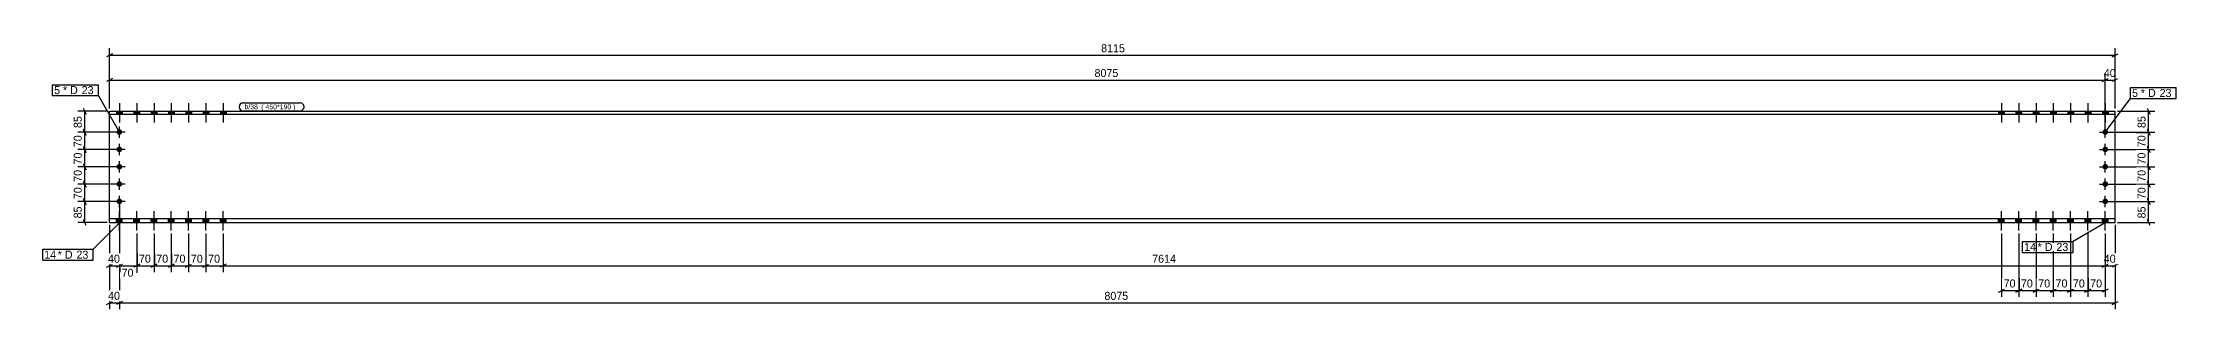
# Model space of a CAD drawing. Header units: millimetres. Extents: x 26 to 22458, y 32 to 1108.
# Drawn here: x 13825 to 22458, y 32 to 1108 of the extents above; entities that cross this region are included whole.
import ezdxf

# ---------------------------------------------------------------- set-up
doc = ezdxf.new("R2010")
doc.units = ezdxf.units.MM
doc.styles.add('Comic Sans MS', font='COMIC.TTF', dxfattribs={"height": 0.2})

msp = doc.modelspace()

# ---------------------------------------------------------------- hatches: boundary and pattern name
at = {"linetype": 'Continuous'}
for points in [[(14124.2, 818), (14147.2, 818), (14147.2, 832.6), (14124.2, 832.6)], [(14124.2, 818), (14147.2, 818), (14147.2, 832.6), (14124.2, 832.6)], [(14194.2, 818), (14217.2, 818), (14217.2, 832.6), (14194.2, 832.6)], [(14194.2, 818), (14217.2, 818), (14217.2, 832.6), (14194.2, 832.6)], [(14264.2, 818), (14287.2, 818), (14287.2, 832.6), (14264.2, 832.6)], [(14264.2, 818), (14287.2, 818), (14287.2, 832.6), (14264.2, 832.6)], [(14334.2, 818), (14357.2, 818), (14357.2, 832.6), (14334.2, 832.6)], [(14334.2, 818), (14357.2, 818), (14357.2, 832.6), (14334.2, 832.6)], [(14404.2, 818), (14427.2, 818), (14427.2, 832.6), (14404.2, 832.6)], [(14404.2, 818), (14427.2, 818), (14427.2, 832.6), (14404.2, 832.6)], [(14474.2, 818), (14497.2, 818), (14497.2, 832.6), (14474.2, 832.6)], [(14474.2, 818), (14497.2, 818), (14497.2, 832.6), (14474.2, 832.6)], [(14544.2, 818), (14567.2, 818), (14567.2, 832.6), (14544.2, 832.6)], [(14544.2, 818), (14567.2, 818), (14567.2, 832.6), (14544.2, 832.6)], [(21738.6, 818), (21761.6, 818), (21761.6, 832.6), (21738.6, 832.6)], [(21738.6, 818), (21761.6, 818), (21761.6, 832.6), (21738.6, 832.6)], [(21808.6, 818), (21831.6, 818), (21831.6, 832.6), (21808.6, 832.6)], [(21808.6, 818), (21831.6, 818), (21831.6, 832.6), (21808.6, 832.6)], [(21878.6, 818), (21901.6, 818), (21901.6, 832.6), (21878.6, 832.6)], [(21878.6, 818), (21901.6, 818), (21901.6, 832.6), (21878.6, 832.6)], [(21948.6, 818), (21971.6, 818), (21971.6, 832.6), (21948.6, 832.6)], [(21948.6, 818), (21971.6, 818), (21971.6, 832.6), (21948.6, 832.6)], [(22018.6, 818), (22041.6, 818), (22041.6, 832.6), (22018.6, 832.6)], [(22018.6, 818), (22041.6, 818), (22041.6, 832.6), (22018.6, 832.6)], [(22088.6, 818), (22111.6, 818), (22111.6, 832.6), (22088.6, 832.6)], [(22088.6, 818), (22111.6, 818), (22111.6, 832.6), (22088.6, 832.6)], [(22158.6, 818), (22181.6, 818), (22181.6, 832.6), (22158.6, 832.6)], [(22158.6, 818), (22181.6, 818), (22181.6, 832.6), (22158.6, 832.6)], [(14124.2, 747.6, -1), (14147.2, 747.6, -1)], [(22158.8, 747.6, -1), (22181.8, 747.6, -1)], [(14124.2, 677.6, -1), (14147.2, 677.6, -1)], [(14124.2, 607.6, -1), (14147.2, 607.6, -1)], [(22158.8, 677.6, -1), (22181.8, 677.6, -1)], [(22158.8, 607.6, -1), (22181.8, 607.6, -1)], [(14124.2, 537.6, -1), (14147.2, 537.6, -1)], [(22158.8, 537.6, -1), (22181.8, 537.6, -1)], [(14124.2, 467.6, -1), (14147.2, 467.6, -1)], [(22158.8, 467.6, -1), (22181.8, 467.6, -1)], [(14124.2, 382.6), (14147.2, 382.6), (14147.2, 397.2), (14124.2, 397.2)], [(14124.2, 382.6), (14147.2, 382.6), (14147.2, 397.2), (14124.2, 397.2)], [(14194.2, 382.6), (14217.2, 382.6), (14217.2, 397.2), (14194.2, 397.2)], [(14194.2, 382.6), (14217.2, 382.6), (14217.2, 397.2), (14194.2, 397.2)], [(14264.2, 382.6), (14287.2, 382.6), (14287.2, 397.2), (14264.2, 397.2)], [(14264.2, 382.6), (14287.2, 382.6), (14287.2, 397.2), (14264.2, 397.2)], [(14334.2, 382.6), (14357.2, 382.6), (14357.2, 397.2), (14334.2, 397.2)], [(14334.2, 382.6), (14357.2, 382.6), (14357.2, 397.2), (14334.2, 397.2)], [(14404.2, 382.6), (14427.2, 382.6), (14427.2, 397.2), (14404.2, 397.2)], [(14404.2, 382.6), (14427.2, 382.6), (14427.2, 397.2), (14404.2, 397.2)], [(14474.2, 382.6), (14497.2, 382.6), (14497.2, 397.2), (14474.2, 397.2)], [(14474.2, 382.6), (14497.2, 382.6), (14497.2, 397.2), (14474.2, 397.2)], [(14544.2, 382.6), (14567.2, 382.6), (14567.2, 397.2), (14544.2, 397.2)], [(14544.2, 382.6), (14567.2, 382.6), (14567.2, 397.2), (14544.2, 397.2)], [(21738.6, 382.6), (21761.6, 382.6), (21761.6, 397.2), (21738.6, 397.2)], [(21738.6, 382.6), (21761.6, 382.6), (21761.6, 397.2), (21738.6, 397.2)], [(21808.6, 382.6), (21831.6, 382.6), (21831.6, 397.2), (21808.6, 397.2)], [(21808.6, 382.6), (21831.6, 382.6), (21831.6, 397.2), (21808.6, 397.2)], [(21878.6, 382.6), (21901.6, 382.6), (21901.6, 397.2), (21878.6, 397.2)], [(21878.6, 382.6), (21901.6, 382.6), (21901.6, 397.2), (21878.6, 397.2)], [(21948.6, 382.6), (21971.6, 382.6), (21971.6, 397.2), (21948.6, 397.2)], [(21948.6, 382.6), (21971.6, 382.6), (21971.6, 397.2), (21948.6, 397.2)], [(22018.6, 382.6), (22041.6, 382.6), (22041.6, 397.2), (22018.6, 397.2)], [(22018.6, 382.6), (22041.6, 382.6), (22041.6, 397.2), (22018.6, 397.2)], [(22088.6, 382.6), (22111.6, 382.6), (22111.6, 397.2), (22088.6, 397.2)], [(22088.6, 382.6), (22111.6, 382.6), (22111.6, 397.2), (22088.6, 397.2)], [(22158.6, 382.6), (22181.6, 382.6), (22181.6, 397.2), (22158.6, 397.2)], [(22158.6, 382.6), (22181.6, 382.6), (22181.6, 397.2), (22158.6, 397.2)]]:
    msp.add_hatch(color=3, dxfattribs=at).paths.add_polyline_path(points)

# ---------------------------------------------------------------- linework, layer by layer
at = {"color": 8, "linetype": 'Continuous'}
for p, q in [((14107.7, 1063.6), (14083.7, 1051.6)), ((14095.7, 842.6), (14095.7, 1086)), ((14095.7, 1057.6), (22210.3, 1057.6)), ((22198.3, 1051.6), (22222.3, 1063.6)), ((14107.7, 963.6), (14083.7, 951.6)), ((14095.7, 842.6), (14095.7, 986)), ((22158.3, 951.6), (22182.3, 963.6)), ((22170.3, 757.6), (22170.3, 986)), ((22170.3, 957.6), (22210.3, 957.6)), ((22222.3, 963.6), (22198.3, 951.6)), ((22210.3, 842.6), (22210.3, 986)), ((14085.7, 832.6), (13967.3, 832.6)), ((13989.7, 844.6), (14001.7, 820.6)), ((13995.7, 747.6), (13995.7, 832.6)), ((22220.3, 832.6), (22371.3, 832.6)), ((22339.7, 844.6), (22351.7, 820.6)), ((14125.7, 747.6), (13967.3, 747.6)), ((14001.7, 735.6), (13989.7, 759.6)), ((22180.3, 747.6), (22371.3, 747.6)), ((22339.7, 759.6), (22351.7, 735.6)), ((22345.7, 677.6), (22345.7, 747.6)), ((14125.7, 677.6), (13967.3, 677.6)), ((14125.7, 607.6), (13967.3, 607.6)), ((14001.7, 665.6), (13989.7, 689.6)), ((14001.7, 595.6), (13989.7, 619.6)), ((22180.3, 677.6), (22371.3, 677.6)), ((22180.3, 607.6), (22371.3, 607.6)), ((22351.7, 665.6), (22339.7, 689.6)), ((22351.7, 595.6), (22339.7, 619.6)), ((14125.7, 537.6), (13967.3, 537.6)), ((14001.7, 525.6), (13989.7, 549.6)), ((22180.3, 537.6), (22371.3, 537.6)), ((22351.7, 525.6), (22339.7, 549.6)), ((14125.7, 467.6), (13967.3, 467.6)), ((14001.7, 455.6), (13989.7, 479.6)), ((14135.7, 457.6), (14135.7, 32)), ((14135.7, 457.6), (14135.7, 32)), ((14135.7, 457.6), (14135.7, 179.2)), ((22180.3, 467.6), (22371.3, 467.6)), ((22339.7, 479.6), (22351.7, 455.6)), ((22345.7, 382.6), (22345.7, 467.6)), ((14085.7, 382.6), (13967.3, 382.6)), ((14001.7, 370.6), (13989.7, 394.6)), ((14095.7, 372.6), (14095.7, 32)), ((22220.3, 382.6), (22371.3, 382.6)), ((22351.7, 370.6), (22339.7, 394.6)), ((14205.7, 337.9), (14205.7, 182)), ((14275.7, 337.9), (14275.7, 182)), ((14345.7, 337.9), (14345.7, 182)), ((14415.7, 337.9), (14415.7, 182)), ((14485.7, 337.9), (14485.7, 182)), ((14555.7, 337.9), (14555.7, 182)), ((14555.7, 337.9), (14555.7, 182)), ((21750.1, 337.9), (21750.1, 82)), ((21820.1, 337.9), (21820.1, 82)), ((21890.1, 337.9), (21890.1, 82)), ((21960.1, 337.9), (21960.1, 82)), ((22030.1, 337.9), (22030.1, 82)), ((22100.1, 337.9), (22100.1, 82)), ((22170.1, 337.9), (22170.1, 82)), ((14123.7, 201.6), (14147.7, 213.6)), ((14193.7, 201.6), (14217.7, 213.6)), ((14263.7, 201.6), (14287.7, 213.6)), ((14333.7, 201.6), (14357.7, 213.6)), ((14345.7, 207.6), (14415.7, 207.6)), ((14427.7, 213.6), (14403.7, 201.6)), ((14497.7, 213.6), (14473.7, 201.6)), ((14567.7, 213.6), (14543.7, 201.6)), ((14567.7, 213.6), (14543.7, 201.6)), ((22158.1, 201.6), (22182.1, 213.6)), ((22170.1, 207.6), (22210.3, 207.6)), ((22222.3, 213.6), (22198.3, 201.6)), ((21738.1, 101.6), (21762.1, 113.6)), ((21808.1, 101.6), (21832.1, 113.6)), ((21820.1, 107.6), (21890.1, 107.6)), ((21902.1, 113.6), (21878.1, 101.6)), ((21972.1, 113.6), (21948.1, 101.6)), ((22042.1, 113.6), (22018.1, 101.6)), ((22088.1, 101.6), (22112.1, 113.6)), ((22100.1, 107.6), (22170.1, 107.6)), ((22182.1, 113.6), (22158.1, 101.6)), ((14083.7, 51.6), (14107.7, 63.6)), ((14095.7, 57.6), (14135.7, 57.6)), ((14147.7, 63.6), (14123.7, 51.6)), ((14147.7, 63.6), (14123.7, 51.6)), ((14135.7, 57.6), (22210.3, 57.6)), ((22198.3, 51.6), (22222.3, 63.6))]:
    msp.add_line(p, q, dxfattribs=at)
at = {"color": 3, "linetype": 'Continuous'}
for p, q in [((14135.7, 864.8), (14135.7, 786.6)), ((14135.7, 864.8), (14135.7, 786.6)), ((14205.7, 864.8), (14205.7, 786.6)), ((14205.7, 864.8), (14205.7, 786.6)), ((14275.7, 864.8), (14275.7, 786.6)), ((14275.7, 864.8), (14275.7, 786.6)), ((14345.7, 864.8), (14345.7, 786.6)), ((14345.7, 864.8), (14345.7, 786.6)), ((14415.7, 864.8), (14415.7, 786.6)), ((14415.7, 864.8), (14415.7, 786.6)), ((14485.7, 864.8), (14485.7, 786.6)), ((14485.7, 864.8), (14485.7, 786.6)), ((14555.7, 864.8), (14555.7, 786.6)), ((14555.7, 864.8), (14555.7, 786.6)), ((21750.1, 864.8), (21750.1, 786.6)), ((21750.1, 864.8), (21750.1, 786.6)), ((21820.1, 864.8), (21820.1, 786.6)), ((21820.1, 864.8), (21820.1, 786.6)), ((21890.1, 864.8), (21890.1, 786.6)), ((21890.1, 864.8), (21890.1, 786.6)), ((21960.1, 864.8), (21960.1, 786.6)), ((21960.1, 864.8), (21960.1, 786.6)), ((22030.1, 864.8), (22030.1, 786.6)), ((22030.1, 864.8), (22030.1, 786.6)), ((22100.1, 864.8), (22100.1, 786.6)), ((22100.1, 864.8), (22100.1, 786.6)), ((22170.1, 864.8), (22170.1, 786.6)), ((22170.1, 864.8), (22170.1, 786.6)), ((14124.2, 832.6), (14124.2, 818)), ((14124.2, 832.6), (14124.2, 818)), ((14147.2, 832.6), (14147.2, 818)), ((14147.2, 832.6), (14147.2, 818)), ((14194.2, 832.6), (14194.2, 818)), ((14194.2, 832.6), (14194.2, 818)), ((14217.2, 832.6), (14217.2, 818)), ((14217.2, 832.6), (14217.2, 818)), ((14264.2, 832.6), (14264.2, 818)), ((14264.2, 832.6), (14264.2, 818)), ((14287.2, 832.6), (14287.2, 818)), ((14287.2, 832.6), (14287.2, 818)), ((14334.2, 832.6), (14334.2, 818)), ((14334.2, 832.6), (14334.2, 818)), ((14357.2, 832.6), (14357.2, 818)), ((14357.2, 832.6), (14357.2, 818)), ((14404.2, 832.6), (14404.2, 818)), ((14404.2, 832.6), (14404.2, 818)), ((14427.2, 832.6), (14427.2, 818)), ((14427.2, 832.6), (14427.2, 818)), ((14474.2, 832.6), (14474.2, 818)), ((14474.2, 832.6), (14474.2, 818)), ((14497.2, 832.6), (14497.2, 818)), ((14497.2, 832.6), (14497.2, 818)), ((14544.2, 832.6), (14544.2, 818)), ((14544.2, 832.6), (14544.2, 818)), ((14567.2, 832.6), (14567.2, 818)), ((14567.2, 832.6), (14567.2, 818)), ((21738.6, 832.6), (21738.6, 818)), ((21738.6, 832.6), (21738.6, 818)), ((21761.6, 832.6), (21761.6, 818)), ((21761.6, 832.6), (21761.6, 818)), ((21808.6, 832.6), (21808.6, 818)), ((21808.6, 832.6), (21808.6, 818)), ((21831.6, 832.6), (21831.6, 818)), ((21831.6, 832.6), (21831.6, 818)), ((21878.6, 832.6), (21878.6, 818)), ((21878.6, 832.6), (21878.6, 818)), ((21901.6, 832.6), (21901.6, 818)), ((21901.6, 832.6), (21901.6, 818)), ((21948.6, 832.6), (21948.6, 818)), ((21948.6, 832.6), (21948.6, 818)), ((21971.6, 832.6), (21971.6, 818)), ((21971.6, 832.6), (21971.6, 818)), ((22018.6, 832.6), (22018.6, 818)), ((22018.6, 832.6), (22018.6, 818)), ((22041.6, 832.6), (22041.6, 818)), ((22041.6, 832.6), (22041.6, 818)), ((22088.6, 832.6), (22088.6, 818)), ((22088.6, 832.6), (22088.6, 818)), ((22111.6, 832.6), (22111.6, 818)), ((22111.6, 832.6), (22111.6, 818)), ((22158.6, 832.6), (22158.6, 818)), ((22158.6, 832.6), (22158.6, 818)), ((22181.6, 832.6), (22181.6, 818)), ((22181.6, 832.6), (22181.6, 818)), ((14158.7, 747.6), (14112.7, 747.6)), ((14135.7, 724.6), (14135.7, 770.6)), ((14135.7, 654.6), (14135.7, 700.6)), ((22147.3, 747.6), (22193.3, 747.6)), ((22170.3, 724.6), (22170.3, 770.6)), ((22170.3, 654.6), (22170.3, 700.6)), ((14158.7, 677.6), (14112.7, 677.6)), ((14158.7, 607.6), (14112.7, 607.6)), ((14135.7, 584.6), (14135.7, 630.6)), ((22147.3, 677.6), (22193.3, 677.6)), ((22147.3, 607.6), (22193.3, 607.6)), ((22170.3, 584.6), (22170.3, 630.6)), ((14158.7, 537.6), (14112.7, 537.6)), ((14135.7, 514.6), (14135.7, 560.6)), ((22147.3, 537.6), (22193.3, 537.6)), ((22170.3, 514.6), (22170.3, 560.6)), ((14158.7, 467.6), (14112.7, 467.6)), ((14135.7, 444.6), (14135.7, 490.6)), ((22147.3, 467.6), (22193.3, 467.6)), ((22170.3, 444.6), (22170.3, 490.6)), ((14124.2, 382.6), (14124.2, 397.2)), ((14124.2, 382.6), (14124.2, 397.2)), ((14135.7, 350.4), (14135.7, 428.6)), ((14135.7, 350.4), (14135.7, 428.6)), ((14147.2, 382.6), (14147.2, 397.2)), ((14147.2, 382.6), (14147.2, 397.2)), ((14194.2, 382.6), (14194.2, 397.2)), ((14194.2, 382.6), (14194.2, 397.2)), ((14205.7, 350.4), (14205.7, 428.6)), ((14205.7, 350.4), (14205.7, 428.6)), ((14217.2, 382.6), (14217.2, 397.2)), ((14217.2, 382.6), (14217.2, 397.2)), ((14264.2, 382.6), (14264.2, 397.2)), ((14264.2, 382.6), (14264.2, 397.2)), ((14275.7, 350.4), (14275.7, 428.6)), ((14275.7, 350.4), (14275.7, 428.6)), ((14287.2, 382.6), (14287.2, 397.2)), ((14287.2, 382.6), (14287.2, 397.2)), ((14334.2, 382.6), (14334.2, 397.2)), ((14334.2, 382.6), (14334.2, 397.2)), ((14345.7, 350.4), (14345.7, 428.6)), ((14345.7, 350.4), (14345.7, 428.6)), ((14357.2, 382.6), (14357.2, 397.2)), ((14357.2, 382.6), (14357.2, 397.2)), ((14404.2, 382.6), (14404.2, 397.2)), ((14404.2, 382.6), (14404.2, 397.2)), ((14415.7, 350.4), (14415.7, 428.6)), ((14415.7, 350.4), (14415.7, 428.6)), ((14427.2, 382.6), (14427.2, 397.2)), ((14427.2, 382.6), (14427.2, 397.2)), ((14474.2, 382.6), (14474.2, 397.2)), ((14474.2, 382.6), (14474.2, 397.2)), ((14485.7, 350.4), (14485.7, 428.6)), ((14485.7, 350.4), (14485.7, 428.6)), ((14497.2, 382.6), (14497.2, 397.2)), ((14497.2, 382.6), (14497.2, 397.2)), ((14544.2, 382.6), (14544.2, 397.2)), ((14544.2, 382.6), (14544.2, 397.2)), ((14555.7, 350.4), (14555.7, 428.6)), ((14555.7, 350.4), (14555.7, 428.6)), ((14567.2, 382.6), (14567.2, 397.2)), ((14567.2, 382.6), (14567.2, 397.2)), ((21738.6, 382.6), (21738.6, 397.2)), ((21738.6, 382.6), (21738.6, 397.2)), ((21750.1, 350.4), (21750.1, 428.6)), ((21750.1, 350.4), (21750.1, 428.6)), ((21761.6, 382.6), (21761.6, 397.2)), ((21761.6, 382.6), (21761.6, 397.2)), ((21808.6, 382.6), (21808.6, 397.2)), ((21808.6, 382.6), (21808.6, 397.2)), ((21820.1, 350.4), (21820.1, 428.6)), ((21820.1, 350.4), (21820.1, 428.6)), ((21831.6, 382.6), (21831.6, 397.2)), ((21831.6, 382.6), (21831.6, 397.2)), ((21878.6, 382.6), (21878.6, 397.2)), ((21878.6, 382.6), (21878.6, 397.2)), ((21890.1, 350.4), (21890.1, 428.6)), ((21890.1, 350.4), (21890.1, 428.6)), ((21901.6, 382.6), (21901.6, 397.2)), ((21901.6, 382.6), (21901.6, 397.2)), ((21948.6, 382.6), (21948.6, 397.2)), ((21948.6, 382.6), (21948.6, 397.2)), ((21960.1, 350.4), (21960.1, 428.6)), ((21960.1, 350.4), (21960.1, 428.6)), ((21971.6, 382.6), (21971.6, 397.2)), ((21971.6, 382.6), (21971.6, 397.2)), ((22018.6, 382.6), (22018.6, 397.2)), ((22018.6, 382.6), (22018.6, 397.2)), ((22030.1, 350.4), (22030.1, 428.6)), ((22030.1, 350.4), (22030.1, 428.6)), ((22041.6, 382.6), (22041.6, 397.2)), ((22041.6, 382.6), (22041.6, 397.2)), ((22088.6, 382.6), (22088.6, 397.2)), ((22088.6, 382.6), (22088.6, 397.2)), ((22100.1, 350.4), (22100.1, 428.6)), ((22100.1, 350.4), (22100.1, 428.6)), ((22111.6, 382.6), (22111.6, 397.2)), ((22111.6, 382.6), (22111.6, 397.2)), ((22158.6, 382.6), (22158.6, 397.2)), ((22158.6, 382.6), (22158.6, 397.2)), ((22170.1, 350.4), (22170.1, 428.6)), ((22170.1, 350.4), (22170.1, 428.6)), ((22181.6, 382.6), (22181.6, 397.2)), ((22181.6, 382.6), (22181.6, 397.2))]:
    msp.add_line(p, q, dxfattribs=at)
at = {"color": 7, "linetype": 'Continuous'}
for p, q in [((14095.7, 382.6), (14095.7, 832.6)), ((14095.7, 832.6), (22210.3, 832.6)), ((22210.3, 818), (14095.7, 818)), ((22210.3, 382.6), (22210.3, 832.6)), ((22210.3, 397.2), (14095.7, 397.2)), ((14095.7, 382.6), (22210.3, 382.6))]:
    msp.add_line(p, q, dxfattribs=at)

# ---------------------------------------------------------------- wipeouts: each hides what was drawn before it
at = {"color": 0}
for points in [[(13897.6, 900.8), (13897.6, 932.8), (13871.5, 932.8), (13871.5, 900.8)], [(22304.7, 889.4), (22304.7, 921.4), (22278.6, 921.4), (22278.6, 889.4)], [(13876.5, 236.3), (13876.5, 268.3), (13831.3, 268.3), (13831.3, 236.3)]]:
    msp.add_wipeout(points, dxfattribs=at)

# ---------------------------------------------------------------- next in the draw order: wipeouts: each hides what was drawn before it
for points in [[(18204.7, 1063.6), (18204.7, 1108.4), (18101.3, 1108.4), (18101.3, 1063.6)], [(22222.8, 963.6), (22222.8, 1008.4), (22157.9, 1008.4), (22157.9, 963.6)], [(13897.6, 900.8), (13897.6, 932.8), (13871.5, 932.8), (13871.5, 900.8)], [(22304.7, 889.4), (22304.7, 921.4), (22278.6, 921.4), (22278.6, 889.4)], [(13989.7, 822.6), (13944.9, 822.6), (13944.9, 757.6), (13989.7, 757.6)], [(14703.8, 839.6), (14703.8, 859.6), (14641.7, 859.6), (14641.7, 839.6)], [(22339.7, 745.1), (22294.9, 745.1), (22294.9, 680.1), (22339.7, 680.1)], [(22339.7, 457.6), (22294.9, 457.6), (22294.9, 392.6), (22339.7, 392.6)], [(13876.5, 236.3), (13876.5, 268.3), (13831.3, 268.3), (13831.3, 236.3)], [(14413.2, 213.6), (14413.2, 258.4), (14348.3, 258.4), (14348.3, 213.6)], [(14148.2, 63.6), (14148.2, 108.4), (14083.3, 108.4), (14083.3, 63.6)], [(18231.5, 63.6), (18231.5, 108.4), (18114.5, 108.4), (18114.5, 63.6)], [(21887.6, 113.6), (21887.6, 158.4), (21822.7, 158.4), (21822.7, 113.6)], [(22167.6, 113.6), (22167.6, 158.4), (22102.7, 158.4), (22102.7, 113.6)]]:
    msp.add_wipeout(points, dxfattribs=at)

# ---------------------------------------------------------------- next in the draw order: linework, layer by layer
at = {"color": 8, "linetype": 'Continuous'}
for p, q in [((22210.3, 842.6), (22210.3, 1086)), ((14095.7, 957.6), (22170.3, 957.6)), ((22158.3, 951.6), (22182.3, 963.6)), ((22170.3, 757.6), (22170.3, 986)), ((22345.7, 747.6), (22345.7, 832.6)), ((14125.7, 747.6), (13967.3, 747.6)), ((13989.7, 759.6), (14001.7, 735.6)), ((13995.7, 677.6), (13995.7, 747.6)), ((22180.3, 747.6), (22371.3, 747.6)), ((22351.7, 735.6), (22339.7, 759.6)), ((22180.3, 677.6), (22371.3, 677.6)), ((22339.7, 689.6), (22351.7, 665.6)), ((22345.7, 607.6), (22345.7, 677.6)), ((22180.3, 467.6), (22371.3, 467.6)), ((22351.7, 455.6), (22339.7, 479.6)), ((22210.3, 372.6), (22210.3, 32)), ((22210.3, 372.6), (22210.3, 182)), ((14345.7, 337.9), (14345.7, 182)), ((14415.7, 337.9), (14415.7, 182)), ((21820.1, 337.9), (21820.1, 82)), ((21890.1, 337.9), (21890.1, 82)), ((22100.1, 337.9), (22100.1, 82)), ((22170.1, 337.9), (22170.1, 182)), ((14275.7, 207.6), (14345.7, 207.6)), ((14357.7, 213.6), (14333.7, 201.6)), ((14403.7, 201.6), (14427.7, 213.6)), ((14415.7, 207.6), (14485.7, 207.6)), ((21750.1, 107.6), (21820.1, 107.6)), ((21832.1, 113.6), (21808.1, 101.6)), ((21878.1, 101.6), (21902.1, 113.6)), ((21890.1, 107.6), (21960.1, 107.6)), ((22112.1, 113.6), (22088.1, 101.6))]:
    msp.add_line(p, q, dxfattribs=at)
at = {"color": 7, "linetype": 'Continuous'}
msp.add_line((13825.3, 230.3), (13825.3, 274.3), dxfattribs=at)

# ---------------------------------------------------------------- next in the draw order: texts
at = {"color": 3, "style": 'Comic Sans MS'}
for s, p in [('8115', (18107.7, 1070)), ('40', (22164.3, 970)), ('70', (14354.7, 220)), ('40', (14089.7, 70)), ('8075', (18120.9, 70)), ('70', (21829.1, 120)), ('70', (22109.1, 120))]:
    msp.add_text(s, height=32.38, dxfattribs=at).set_placement(p)
for s, p in [('85', (13983.3, 764)), ('70', (22333.3, 686.5)), ('85', (22333.3, 399))]:
    msp.add_text(s, height=32.38, rotation=90.00021, dxfattribs=at).set_placement(p)

# ---------------------------------------------------------------- next in the draw order: wipeouts: each hides what was drawn before it
at = {"color": 0}
for points in [[(13973.4, 900.8), (13973.4, 932.8), (13907.2, 932.8), (13907.2, 900.8)], [(22380.5, 889.4), (22380.5, 921.4), (22314.3, 921.4), (22314.3, 889.4)], [(14703.8, 839.6), (14703.8, 859.6), (14641.7, 859.6), (14641.7, 839.6)], [(13952.3, 236.3), (13952.3, 268.3), (13886.1, 268.3), (13886.1, 236.3)]]:
    msp.add_wipeout(points, dxfattribs=at)

# ---------------------------------------------------------------- next in the draw order: linework, layer by layer
at = {"color": 7, "linetype": 'Continuous'}
msp.add_arc((14635.7, 849.6), 16, 90, 270, dxfattribs=at)

# ---------------------------------------------------------------- next in the draw order: wipeouts: each hides what was drawn before it
at = {"color": 0}
for points in [[(18191.5, 963.6), (18191.5, 1008.4), (18074.5, 1008.4), (18074.5, 963.6)], [(13973.4, 900.8), (13973.4, 932.8), (13907.2, 932.8), (13907.2, 900.8)], [(22380.5, 889.4), (22380.5, 921.4), (22314.3, 921.4), (22314.3, 889.4)], [(14860.9, 839.6), (14860.9, 859.6), (14709.8, 859.6), (14709.8, 839.6)], [(22339.7, 822.6), (22294.9, 822.6), (22294.9, 757.6), (22339.7, 757.6)], [(13989.7, 745.1), (13944.9, 745.1), (13944.9, 680.1), (13989.7, 680.1)], [(22339.7, 675.1), (22294.9, 675.1), (22294.9, 610.1), (22339.7, 610.1)], [(13952.3, 236.3), (13952.3, 268.3), (13886.1, 268.3), (13886.1, 236.3)], [(21887.1, 267.4), (21887.1, 299.4), (21841.8, 299.4), (21841.8, 267.4)], [(14343.2, 213.6), (14343.2, 258.4), (14278.3, 258.4), (14278.3, 213.6)], [(14483.2, 213.6), (14483.2, 258.4), (14418.3, 258.4), (14418.3, 213.6)], [(22222.7, 213.6), (22222.7, 258.4), (22157.8, 258.4), (22157.8, 213.6)], [(21817.6, 113.6), (21817.6, 158.4), (21752.7, 158.4), (21752.7, 113.6)], [(21957.6, 113.6), (21957.6, 158.4), (21892.7, 158.4), (21892.7, 113.6)]]:
    msp.add_wipeout(points, dxfattribs=at)

# ---------------------------------------------------------------- next in the draw order: linework, layer by layer
at = {"color": 7, "linetype": 'Continuous'}
for p, q in [((13865.5, 894.8), (13865.5, 938.8)), ((22170.3, 747.6), (22272.6, 883.4)), ((22272.6, 883.4), (22272.6, 927.4))]:
    msp.add_line(p, q, dxfattribs=at)
at = {"color": 8, "linetype": 'Continuous'}
for p, q in [((14125.7, 677.6), (13967.3, 677.6)), ((13989.7, 689.6), (14001.7, 665.6)), ((13995.7, 607.6), (13995.7, 677.6)), ((22180.3, 607.6), (22371.3, 607.6)), ((22339.7, 619.6), (22351.7, 595.6)), ((22345.7, 537.6), (22345.7, 607.6)), ((14275.7, 337.9), (14275.7, 182)), ((14485.7, 337.9), (14485.7, 182)), ((21960.1, 337.9), (21960.1, 82)), ((22170.1, 337.9), (22170.1, 182)), ((14205.7, 207.6), (14275.7, 207.6)), ((14287.7, 213.6), (14263.7, 201.6)), ((14473.7, 201.6), (14497.7, 213.6)), ((14485.7, 207.6), (14555.7, 207.6)), ((14555.7, 207.6), (22170.1, 207.6)), ((22158.1, 201.6), (22182.1, 213.6)), ((21948.1, 101.6), (21972.1, 113.6)), ((21960.1, 107.6), (22030.1, 107.6))]:
    msp.add_line(p, q, dxfattribs=at)

# ---------------------------------------------------------------- next in the draw order: texts
at = {"color": 3, "style": 'Comic Sans MS'}
for s, height, p in [('8075', 32.38, (18080.9, 970)), ('5', 32.4, (13871.5, 900.8)), ('5', 32.4, (22278.6, 889.4)), ('14', 32.38, (13831.3, 236.3)), ('70', 32.38, (14284.7, 220)), ('70', 32.38, (14424.7, 220)), ('40', 32.38, (22164.2, 220)), ('70', 32.38, (21759.1, 120)), ('70', 32.38, (21899.1, 120))]:
    msp.add_text(s, height=height, dxfattribs=at).set_placement(p)
for s, p in [('85', (22333.3, 764)), ('70', (13983.3, 686.5)), ('70', (22333.3, 616.5))]:
    msp.add_text(s, height=32.38, rotation=90.00021, dxfattribs=at).set_placement(p)

# ---------------------------------------------------------------- next in the draw order: wipeouts: each hides what was drawn before it
at = {"color": 0}
for points in [[(14035.1, 900.8), (14035.1, 932.8), (13983, 932.8), (13983, 900.8)], [(22442.2, 889.4), (22442.2, 921.4), (22390.1, 921.4), (22390.1, 889.4)], [(14860.9, 839.6), (14860.9, 859.6), (14709.8, 859.6), (14709.8, 839.6)], [(14014.1, 236.3), (14014.1, 268.3), (13961.9, 268.3), (13961.9, 236.3)], [(21887.1, 267.4), (21887.1, 299.4), (21841.8, 299.4), (21841.8, 267.4)]]:
    msp.add_wipeout(points, dxfattribs=at)

# ---------------------------------------------------------------- next in the draw order: linework, layer by layer
at = {"color": 7, "linetype": 'Continuous'}
for p, q in [((14635.7, 865.6), (14866.9, 865.6)), ((14635.7, 833.6), (14866.9, 833.6)), ((21835.8, 261.4), (21835.8, 305.4))]:
    msp.add_line(p, q, dxfattribs=at)
msp.add_arc((14866.9, 849.6), 16, 270, 90, dxfattribs=at)

# ---------------------------------------------------------------- next in the draw order: texts
at = {"color": 3, "style": 'Comic Sans MS'}
for s, height, p in [('b/38', 20.23, (14641.7, 839.6)), ('(\xa0450*190\xa0) ', 20.234, (14709.8, 839.6))]:
    msp.add_text(s, height=height, dxfattribs=at).set_placement(p)

# ---------------------------------------------------------------- next in the draw order: wipeouts: each hides what was drawn before it
at = {"color": 0}
for points in [[(14035.1, 900.8), (14035.1, 932.8), (13983, 932.8), (13983, 900.8)], [(22442.2, 889.4), (22442.2, 921.4), (22390.1, 921.4), (22390.1, 889.4)], [(13989.7, 675.1), (13944.9, 675.1), (13944.9, 610.1), (13989.7, 610.1)], [(22339.7, 605.1), (22294.9, 605.1), (22294.9, 540.1), (22339.7, 540.1)], [(14014.1, 236.3), (14014.1, 268.3), (13961.9, 268.3), (13961.9, 236.3)], [(21962.9, 267.4), (21962.9, 299.4), (21896.7, 299.4), (21896.7, 267.4)], [(14273.2, 213.6), (14273.2, 258.4), (14208.3, 258.4), (14208.3, 213.6)], [(14553.2, 213.6), (14553.2, 258.4), (14488.3, 258.4), (14488.3, 213.6)], [(18418, 213.6), (18418, 258.4), (18307.8, 258.4), (18307.8, 213.6)], [(22027.6, 113.6), (22027.6, 158.4), (21962.7, 158.4), (21962.7, 113.6)]]:
    msp.add_wipeout(points, dxfattribs=at)

# ---------------------------------------------------------------- next in the draw order: linework, layer by layer
at = {"color": 7, "linetype": 'Continuous'}
for p, q in [((13865.5, 938.8), (14050.7, 938.8)), ((13865.5, 894.8), (14050.7, 894.8)), ((14050.7, 894.8), (14050.7, 938.8)), ((14135.7, 747.6), (14050.7, 894.8)), ((22272.6, 927.4), (22457.8, 927.4)), ((22272.6, 883.4), (22457.8, 883.4)), ((22457.8, 883.4), (22457.8, 927.4)), ((13825.3, 274.3), (14029.7, 274.3)), ((14029.7, 230.3), (14029.7, 274.3)), ((13825.3, 230.3), (14029.7, 230.3))]:
    msp.add_line(p, q, dxfattribs=at)
at = {"color": 8, "linetype": 'Continuous'}
for p, q in [((14125.7, 607.6), (13967.3, 607.6)), ((13989.7, 619.6), (14001.7, 595.6)), ((13995.7, 537.6), (13995.7, 607.6)), ((22180.3, 537.6), (22371.3, 537.6)), ((22339.7, 549.6), (22351.7, 525.6)), ((22345.7, 467.6), (22345.7, 537.6)), ((14205.7, 337.9), (14205.7, 179.2)), ((22030.1, 337.9), (22030.1, 82)), ((14135.7, 207.6), (14205.7, 207.6)), ((14217.7, 213.6), (14193.7, 201.6)), ((22018.1, 101.6), (22042.1, 113.6)), ((22030.1, 107.6), (22100.1, 107.6))]:
    msp.add_line(p, q, dxfattribs=at)

# ---------------------------------------------------------------- next in the draw order: texts
at = {"color": 3, "style": 'Comic Sans MS'}
for s, p in [('* D', (13907.2, 900.8)), ('23', (13983, 900.8)), ('* D', (22314.3, 889.4)), ('23', (22390.1, 889.4)), ('* D', (13886.1, 236.3)), ('23', (13961.9, 236.3)), ('70', (14214.7, 220)), ('70', (14494.7, 220)), ('7614', (18314.2, 220)), ('70', (21969.1, 120))]:
    msp.add_text(s, height=32.38, dxfattribs=at).set_placement(p)
for p in [(13983.3, 616.5), (22333.3, 546.5)]:
    msp.add_text('70', height=32.38, rotation=90.00021, dxfattribs=at).set_placement(p)

# ---------------------------------------------------------------- next in the draw order: wipeouts: each hides what was drawn before it
at = {"color": 0}
msp.add_wipeout([(21962.9, 267.4), (21962.9, 299.4), (21896.7, 299.4), (21896.7, 267.4)], dxfattribs=at)

# ---------------------------------------------------------------- next in the draw order: texts
at = {"color": 3, "style": 'Comic Sans MS'}
msp.add_text('14', height=32.38, dxfattribs=at).set_placement((21841.8, 267.4))

# ---------------------------------------------------------------- next in the draw order: wipeouts: each hides what was drawn before it
at = {"color": 0}
for points in [[(13989.7, 605.1), (13944.9, 605.1), (13944.9, 540.1), (13989.7, 540.1)], [(22339.7, 535.1), (22294.9, 535.1), (22294.9, 470.1), (22339.7, 470.1)], [(22024.6, 267.4), (22024.6, 299.4), (21972.5, 299.4), (21972.5, 267.4)], [(14203.2, 156.8), (14203.2, 201.6), (14138.3, 201.6), (14138.3, 156.8)], [(22097.6, 113.6), (22097.6, 158.4), (22032.7, 158.4), (22032.7, 113.6)]]:
    msp.add_wipeout(points, dxfattribs=at)

# ---------------------------------------------------------------- next in the draw order: linework, layer by layer
at = {"color": 8, "linetype": 'Continuous'}
for p, q in [((14125.7, 537.6), (13967.3, 537.6)), ((13989.7, 549.6), (14001.7, 525.6)), ((13995.7, 467.6), (13995.7, 537.6)), ((14135.7, 457.6), (14135.7, 182)), ((14095.7, 372.6), (14095.7, 182)), ((14083.7, 201.6), (14107.7, 213.6)), ((14095.7, 207.6), (14135.7, 207.6)), ((14147.7, 213.6), (14123.7, 201.6))]:
    msp.add_line(p, q, dxfattribs=at)

# ---------------------------------------------------------------- next in the draw order: texts
at = {"color": 3, "style": 'Comic Sans MS'}
for p in [(13983.3, 546.5), (22333.3, 476.5)]:
    msp.add_text('70', height=32.38, rotation=90.00021, dxfattribs=at).set_placement(p)
for p in [(14144.7, 163.2), (22039.1, 120)]:
    msp.add_text('70', height=32.38, dxfattribs=at).set_placement(p)

# ---------------------------------------------------------------- next in the draw order: wipeouts: each hides what was drawn before it
at = {"color": 0}
msp.add_wipeout([(22024.6, 267.4), (22024.6, 299.4), (21972.5, 299.4), (21972.5, 267.4)], dxfattribs=at)

# ---------------------------------------------------------------- next in the draw order: linework, layer by layer
at = {"color": 7, "linetype": 'Continuous'}
for p, q in [((22170.1, 380.4), (22040.2, 305.4)), ((21835.8, 305.4), (22040.2, 305.4)), ((21835.8, 261.4), (22040.2, 261.4)), ((22040.2, 261.4), (22040.2, 305.4))]:
    msp.add_line(p, q, dxfattribs=at)

# ---------------------------------------------------------------- next in the draw order: texts
at = {"color": 3, "style": 'Comic Sans MS'}
for s, p in [('* D', (21896.7, 267.4)), ('23', (21972.5, 267.4))]:
    msp.add_text(s, height=32.38, dxfattribs=at).set_placement(p)

# ---------------------------------------------------------------- next in the draw order: wipeouts: each hides what was drawn before it
at = {"color": 0}
for points in [[(13989.7, 535.1), (13944.9, 535.1), (13944.9, 470.1), (13989.7, 470.1)], [(14148.2, 213.6), (14148.2, 258.4), (14083.3, 258.4), (14083.3, 213.6)]]:
    msp.add_wipeout(points, dxfattribs=at)

# ---------------------------------------------------------------- next in the draw order: linework, layer by layer
at = {"color": 8, "linetype": 'Continuous'}
for p, q in [((14125.7, 467.6), (13967.3, 467.6)), ((13989.7, 479.6), (14001.7, 455.6)), ((13995.7, 382.6), (13995.7, 467.6))]:
    msp.add_line(p, q, dxfattribs=at)

# ---------------------------------------------------------------- next in the draw order: texts
at = {"color": 3, "style": 'Comic Sans MS'}
msp.add_text('70', height=32.38, rotation=90.00021, dxfattribs=at).set_placement((13983.3, 476.5))
msp.add_text('40', height=32.38, dxfattribs=at).set_placement((14089.7, 220))

# ---------------------------------------------------------------- next in the draw order: wipeouts: each hides what was drawn before it
at = {"color": 0}
msp.add_wipeout([(13989.7, 457.6), (13944.9, 457.6), (13944.9, 392.6), (13989.7, 392.6)], dxfattribs=at)

# ---------------------------------------------------------------- next in the draw order: linework, layer by layer
at = {"color": 7, "linetype": 'Continuous'}
msp.add_line((14135.7, 380.4), (14029.7, 274.3), dxfattribs=at)

# ---------------------------------------------------------------- next in the draw order: texts
at = {"color": 3, "style": 'Comic Sans MS'}
msp.add_text('85', height=32.38, rotation=90.00021, dxfattribs=at).set_placement((13983.3, 399))

doc.saveas('drawing.dxf')
